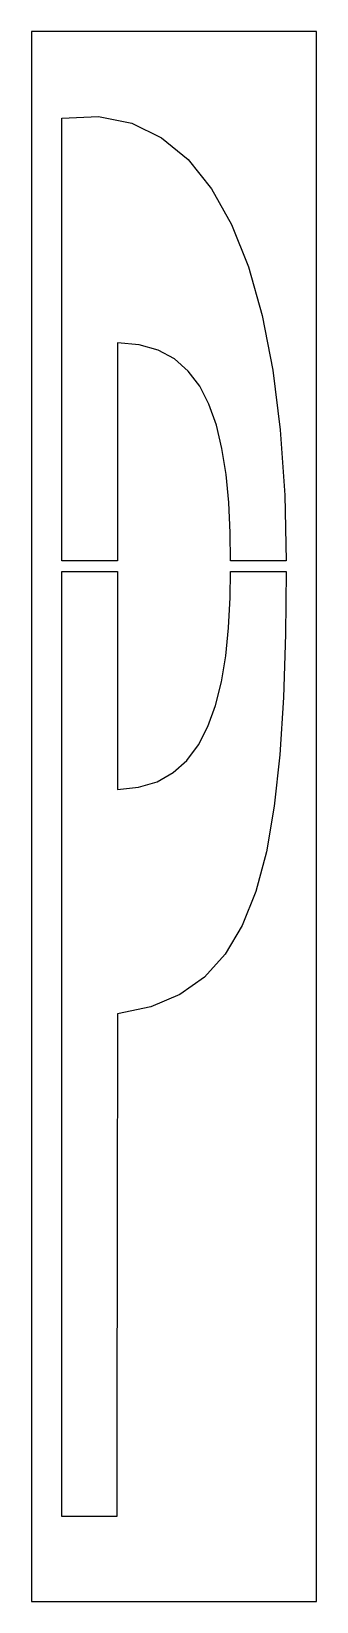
# Model space of a CAD drawing. Extents: x 0 to 20, y 0 to 110.
import ezdxf

# ---------------------------------------------------------------- set-up
doc = ezdxf.new("R2010")
doc.units = 0
doc.layers.add('CUT', color=7, linetype='Continuous')
doc.layers.add('OUTSIDE', color=1, linetype='Continuous')

msp = doc.modelspace()

# ---------------------------------------------------------------- linework, layer by layer
at = {"layer": 'CUT'}
for points in [[(12.6184, 98.9775), (14.0296, 96.4687), (15.2154, 93.4993), (16.1758, 90.0889), (16.9206, 86.2767), (17.4498, 82.0823), (17.7634, 77.5155), (17.8555, 72.9131), (13.967, 72.9131), (13.9414, 74.8695), (13.8336, 76.9961), (13.6474, 78.9659), (13.3632, 80.7789), (12.9712, 82.4253), (12.4518, 83.8855), (11.805, 85.1497), (11.0014, 86.2081), (10.0312, 87.0607), (8.8944, 87.6683), (7.5616, 88.0505), (6.0328, 88.1779), (6.0328, 85.5711), (6.0328, 82.9643), (6.0328, 80.3575), (6.0328, 77.7507), (6.0328, 75.1439), (6.0328, 72.9131), (2.1422, 72.9131), (2.1422, 79.4559), (2.1422, 87.6193), (2.1422, 95.7729), (2.1422, 103.9265), (4.7, 104.0343), (7.0324, 103.5639), (9.1198, 102.5545), (10.9818, 101.0159)], [(17.685, 63.3349), (17.4302, 59.3267), (17.0284, 55.7301), (16.4796, 52.5353), (15.7348, 49.7521), (14.7744, 47.3609), (13.5886, 45.3617), (12.1382, 43.7545), (10.4134, 42.5197), (8.3848, 41.6573), (6.0328, 41.1673), (6.0328, 38.2371), (6.0328, 35.3069), (6.023, 32.3669), (6.023, 29.4367), (6.023, 26.4967), (6.0132, 23.5665), (6.0132, 20.6363), (6.0034, 17.6963), (6.0034, 14.7661), (6.0034, 11.8261), (6.0034, 8.8959), (6.0034, 5.9657), (5.68, 5.9657), (5.3566, 5.9657), (5.0332, 5.9657), (4.7098, 5.9657), (4.3864, 5.9657), (4.0728, 5.9657), (3.7494, 5.9657), (3.426, 5.9657), (3.1124, 5.9657), (2.789, 5.9657), (2.4656, 5.9657), (2.1422, 5.9657), (2.1422, 14.1193), (2.1422, 22.2729), (2.1422, 30.4363), (2.1422, 38.5997), (2.1422, 46.7729), (2.1422, 54.9461), (2.1422, 63.1193), (2.1422, 71.2925), (2.1422, 72.1611), (6.0328, 72.1611), (6.0328, 69.9303), (6.0328, 67.3235), (6.0328, 64.7167), (6.0328, 62.1099), (6.0328, 59.5031), (6.0328, 56.8963), (7.5126, 57.0433), (8.816, 57.4353), (9.943, 58.0723), (10.9034, 58.9347), (11.707, 60.0127), (12.3734, 61.2965), (12.9124, 62.7763), (13.324, 64.4227), (13.6278, 66.2455), (13.8238, 68.2251), (13.9414, 70.3517), (13.9649, 72.1611), (17.8578, 72.1611), (17.8222, 67.7645)]]:
    msp.add_lwpolyline(points, close=True, dxfattribs=at)
at = {"layer": 'OUTSIDE'}
msp.add_lwpolyline([(0, 0), (20, 0), (20, 110), (0, 110)], close=True, dxfattribs=at)

doc.saveas('drawing.dxf')
